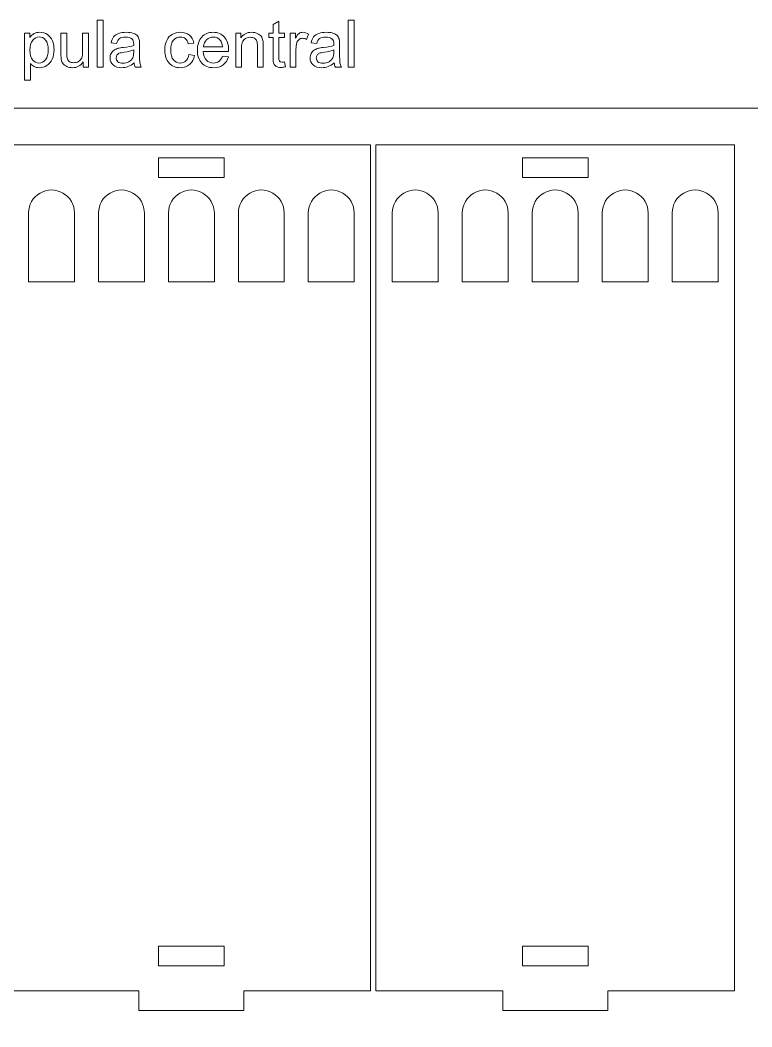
# Model space of a CAD drawing. Header units: millimetres. Extents: x -824 to 903, y -527 to 785.
# Drawn here: x -52.3 to 59.1, y 631.3 to 784.5 of the extents above; entities that cross this region are included whole.
import ezdxf

# ---------------------------------------------------------------- set-up
doc = ezdxf.new("R2010")
doc.units = ezdxf.units.MM
doc.header["$MEASUREMENT"] = 0
doc.layers.add('Camada 1', color=7, linetype='Continuous')

msp = doc.modelspace()

# ---------------------------------------------------------------- linework, layer by layer
at = {"layer": 'Camada 1', "color": 1, "lineweight": 9}
for points, knots in [([(-40.5151, 777.412), (-40.5151, 777.412), (-40.5151, 784.5439), (-40.5151, 784.5439), (-40.5151, 784.5439), (-40.5151, 784.5439), (-39.6386, 784.5439), (-39.6386, 784.5439), (-39.6386, 784.5439), (-39.6386, 784.5439), (-39.6386, 777.412), (-39.6386, 777.412), (-39.6386, 777.412), (-39.6386, 777.412), (-40.5151, 777.412), (-40.5151, 777.412)], [0, 0, 0, 0, 0.2, 0.2, 0.2, 0.2, 0.4, 0.4, 0.4, 0.4, 0.6, 0.6, 0.6, 0.6, 1, 1, 1, 1]), ([(-12.0122, 778.1939), (-12.0122, 778.1939), (-11.8926, 777.4203), (-11.8926, 777.4203), (-11.8926, 777.4203), (-12.1383, 777.3688), (-12.3591, 777.3423), (-12.5517, 777.3423), (-12.5517, 777.3423), (-12.8688, 777.3423), (-13.1145, 777.3921), (-13.2905, 777.4933), (-13.2905, 777.4933), (-13.4648, 777.5946), (-13.5876, 777.7258), (-13.659, 777.8901), (-13.659, 777.8901), (-13.7304, 778.0545), (-13.7653, 778.3998), (-13.7653, 778.926), (-13.7653, 778.926), (-13.7653, 778.926), (-13.7653, 781.9043), (-13.7653, 781.9043), (-13.7653, 781.9043), (-13.7653, 781.9043), (-14.4127, 781.9043), (-14.4127, 781.9043), (-14.4127, 781.9043), (-14.4127, 781.9043), (-14.4127, 782.5817), (-14.4127, 782.5817), (-14.4127, 782.5817), (-14.4127, 782.5817), (-13.7653, 782.5817), (-13.7653, 782.5817), (-13.7653, 782.5817), (-13.7653, 782.5817), (-13.7653, 783.86), (-13.7653, 783.86), (-13.7653, 783.86), (-13.7653, 783.86), (-12.8887, 784.3862), (-12.8887, 784.3862), (-12.8887, 784.3862), (-12.8887, 784.3862), (-12.8887, 782.5817), (-12.8887, 782.5817), (-12.8887, 782.5817), (-12.8887, 782.5817), (-12.0122, 782.5817), (-12.0122, 782.5817), (-12.0122, 782.5817), (-12.0122, 782.5817), (-12.0122, 781.9043), (-12.0122, 781.9043), (-12.0122, 781.9043), (-12.0122, 781.9043), (-12.8887, 781.9043), (-12.8887, 781.9043), (-12.8887, 781.9043), (-12.8887, 781.9043), (-12.8887, 778.8762), (-12.8887, 778.8762), (-12.8887, 778.8762), (-12.8887, 778.6256), (-12.8738, 778.4645), (-12.8422, 778.3931), (-12.8422, 778.3931), (-12.8124, 778.3218), (-12.7626, 778.2653), (-12.6928, 778.2221), (-12.6928, 778.2221), (-12.6231, 778.1806), (-12.5235, 778.1591), (-12.394, 778.1591), (-12.394, 778.1591), (-12.2977, 778.1591), (-12.1699, 778.1707), (-12.0122, 778.1939)], [0, 0, 0, 0, 0.04761905, 0.04761905, 0.04761905, 0.04761905, 0.0952381, 0.0952381, 0.0952381, 0.0952381, 0.14285714, 0.14285714, 0.14285714, 0.14285714, 0.19047619, 0.19047619, 0.19047619, 0.19047619, 0.23809524, 0.23809524, 0.23809524, 0.23809524, 0.28571429, 0.28571429, 0.28571429, 0.28571429, 0.33333333, 0.33333333, 0.33333333, 0.33333333, 0.38095238, 0.38095238, 0.38095238, 0.38095238, 0.42857143, 0.42857143, 0.42857143, 0.42857143, 0.47619048, 0.47619048, 0.47619048, 0.47619048, 0.52380952, 0.52380952, 0.52380952, 0.52380952, 0.57142857, 0.57142857, 0.57142857, 0.57142857, 0.61904762, 0.61904762, 0.61904762, 0.61904762, 0.66666667, 0.66666667, 0.66666667, 0.66666667, 0.71428571, 0.71428571, 0.71428571, 0.71428571, 0.76190476, 0.76190476, 0.76190476, 0.76190476, 0.80952381, 0.80952381, 0.80952381, 0.80952381, 0.85714286, 0.85714286, 0.85714286, 0.85714286, 0.9047619, 0.9047619, 0.9047619, 0.9047619, 1, 1, 1, 1]), ([(-2.3104, 777.412), (-2.3104, 777.412), (-2.3104, 784.5439), (-2.3104, 784.5439), (-2.3104, 784.5439), (-2.3104, 784.5439), (-1.4339, 784.5439), (-1.4339, 784.5439), (-1.4339, 784.5439), (-1.4339, 784.5439), (-1.4339, 777.412), (-1.4339, 777.412), (-1.4339, 777.412), (-1.4339, 777.412), (-2.3104, 777.412), (-2.3104, 777.412)], [0, 0, 0, 0, 0.2, 0.2, 0.2, 0.2, 0.4, 0.4, 0.4, 0.4, 0.6, 0.6, 0.6, 0.6, 1, 1, 1, 1]), ([(-51.575, 775.4298), (-51.575, 775.4298), (-51.575, 782.5817), (-51.575, 782.5817), (-51.575, 782.5817), (-51.575, 782.5817), (-50.7781, 782.5817), (-50.7781, 782.5817), (-50.7781, 782.5817), (-50.7781, 782.5817), (-50.7781, 781.9027), (-50.7781, 781.9027), (-50.7781, 781.9027), (-50.5905, 782.165), (-50.378, 782.3625), (-50.1406, 782.4937), (-50.1406, 782.4937), (-49.9049, 782.6248), (-49.6177, 782.6912), (-49.2807, 782.6912), (-49.2807, 782.6912), (-48.8391, 782.6912), (-48.4506, 782.5783), (-48.1136, 782.3509), (-48.1136, 782.3509), (-47.7766, 782.1251), (-47.5226, 781.8047), (-47.3499, 781.393), (-47.3499, 781.393), (-47.179, 780.9796), (-47.0926, 780.5281), (-47.0926, 780.035), (-47.0926, 780.035), (-47.0926, 779.5087), (-47.1873, 779.034), (-47.3765, 778.6106), (-47.3765, 778.6106), (-47.5658, 778.1889), (-47.8413, 777.8652), (-48.2033, 777.6394), (-48.2033, 777.6394), (-48.5635, 777.4153), (-48.9437, 777.3024), (-49.3421, 777.3024), (-49.3421, 777.3024), (-49.6343, 777.3024), (-49.8966, 777.3639), (-50.1274, 777.4867), (-50.1274, 777.4867), (-50.3598, 777.6096), (-50.549, 777.7639), (-50.6984, 777.9515), (-50.6984, 777.9515), (-50.6984, 777.9515), (-50.6984, 775.4298), (-50.6984, 775.4298), (-50.6984, 775.4298), (-50.6984, 775.4298), (-51.575, 775.4298), (-51.575, 775.4298)], [0, 0, 0, 0, 0.0625, 0.0625, 0.0625, 0.0625, 0.125, 0.125, 0.125, 0.125, 0.1875, 0.1875, 0.1875, 0.1875, 0.25, 0.25, 0.25, 0.25, 0.3125, 0.3125, 0.3125, 0.3125, 0.375, 0.375, 0.375, 0.375, 0.4375, 0.4375, 0.4375, 0.4375, 0.5, 0.5, 0.5, 0.5, 0.5625, 0.5625, 0.5625, 0.5625, 0.625, 0.625, 0.625, 0.625, 0.6875, 0.6875, 0.6875, 0.6875, 0.75, 0.75, 0.75, 0.75, 0.8125, 0.8125, 0.8125, 0.8125, 0.875, 0.875, 0.875, 0.875, 1, 1, 1, 1]), ([(-50.7781, 779.9653), (-50.7781, 779.3029), (-50.6437, 778.8132), (-50.3764, 778.4961), (-50.3764, 778.4961), (-50.1074, 778.179), (-49.782, 778.0196), (-49.4002, 778.0196), (-49.4002, 778.0196), (-49.0117, 778.0196), (-48.6797, 778.184), (-48.4041, 778.5127), (-48.4041, 778.5127), (-48.1269, 778.8414), (-47.9891, 779.3494), (-47.9891, 780.0383), (-47.9891, 780.0383), (-47.9891, 780.6957), (-48.1236, 781.1871), (-48.3942, 781.5142), (-48.3942, 781.5142), (-48.6648, 781.8412), (-48.9868, 782.0039), (-49.362, 782.0039), (-49.362, 782.0039), (-49.7339, 782.0039), (-50.0626, 781.8296), (-50.3481, 781.4826), (-50.3481, 781.4826), (-50.6354, 781.134), (-50.7781, 780.6293), (-50.7781, 779.9653)], [0, 0, 0, 0, 0.11111111, 0.11111111, 0.11111111, 0.11111111, 0.22222222, 0.22222222, 0.22222222, 0.22222222, 0.33333333, 0.33333333, 0.33333333, 0.33333333, 0.44444444, 0.44444444, 0.44444444, 0.44444444, 0.55555556, 0.55555556, 0.55555556, 0.55555556, 0.66666667, 0.66666667, 0.66666667, 0.66666667, 0.77777778, 0.77777778, 0.77777778, 0.77777778, 1, 1, 1, 1]), ([(-42.6584, 777.412), (-42.6584, 777.412), (-42.6584, 778.1806), (-42.6584, 778.1806), (-42.6584, 778.1806), (-43.0601, 777.5946), (-43.6047, 777.3024), (-44.2936, 777.3024), (-44.2936, 777.3024), (-44.5974, 777.3024), (-44.8813, 777.3605), (-45.1453, 777.4767), (-45.1453, 777.4767), (-45.4092, 777.5946), (-45.6051, 777.7407), (-45.7329, 777.9167), (-45.7329, 777.9167), (-45.8608, 778.0943), (-45.9504, 778.3101), (-46.0019, 778.5658), (-46.0019, 778.5658), (-46.0367, 778.7384), (-46.055, 779.0107), (-46.055, 779.3826), (-46.055, 779.3826), (-46.055, 779.3826), (-46.055, 782.5817), (-46.055, 782.5817), (-46.055, 782.5817), (-46.055, 782.5817), (-45.1785, 782.5817), (-45.1785, 782.5817), (-45.1785, 782.5817), (-45.1785, 782.5817), (-45.1785, 779.7212), (-45.1785, 779.7212), (-45.1785, 779.7212), (-45.1785, 779.2647), (-45.1602, 778.9559), (-45.1253, 778.7982), (-45.1253, 778.7982), (-45.0705, 778.5675), (-44.9543, 778.3882), (-44.775, 778.257), (-44.775, 778.257), (-44.5974, 778.1259), (-44.3783, 778.0595), (-44.116, 778.0595), (-44.116, 778.0595), (-43.8537, 778.0595), (-43.608, 778.1259), (-43.3789, 778.2603), (-43.3789, 778.2603), (-43.1498, 778.3948), (-42.9871, 778.5791), (-42.8908, 778.8098), (-42.8908, 778.8098), (-42.7962, 779.0406), (-42.748, 779.3776), (-42.748, 779.8175), (-42.748, 779.8175), (-42.748, 779.8175), (-42.748, 782.5817), (-42.748, 782.5817), (-42.748, 782.5817), (-42.748, 782.5817), (-41.8715, 782.5817), (-41.8715, 782.5817), (-41.8715, 782.5817), (-41.8715, 782.5817), (-41.8715, 777.412), (-41.8715, 777.412), (-41.8715, 777.412), (-41.8715, 777.412), (-42.6584, 777.412), (-42.6584, 777.412)], [0, 0, 0, 0, 0.05, 0.05, 0.05, 0.05, 0.1, 0.1, 0.1, 0.1, 0.15, 0.15, 0.15, 0.15, 0.2, 0.2, 0.2, 0.2, 0.25, 0.25, 0.25, 0.25, 0.3, 0.3, 0.3, 0.3, 0.35, 0.35, 0.35, 0.35, 0.4, 0.4, 0.4, 0.4, 0.45, 0.45, 0.45, 0.45, 0.5, 0.5, 0.5, 0.5, 0.55, 0.55, 0.55, 0.55, 0.6, 0.6, 0.6, 0.6, 0.65, 0.65, 0.65, 0.65, 0.7, 0.7, 0.7, 0.7, 0.75, 0.75, 0.75, 0.75, 0.8, 0.8, 0.8, 0.8, 0.85, 0.85, 0.85, 0.85, 0.9, 0.9, 0.9, 0.9, 1, 1, 1, 1]), ([(-34.9055, 778.0595), (-35.2309, 777.7822), (-35.5446, 777.588), (-35.8451, 777.4734), (-35.8451, 777.4734), (-36.1456, 777.3589), (-36.4677, 777.3024), (-36.813, 777.3024), (-36.813, 777.3024), (-37.3807, 777.3024), (-37.8173, 777.4402), (-38.1228, 777.7175), (-38.1228, 777.7175), (-38.4283, 777.993), (-38.581, 778.3467), (-38.581, 778.7766), (-38.581, 778.7766), (-38.581, 779.029), (-38.5229, 779.2597), (-38.4084, 779.4689), (-38.4084, 779.4689), (-38.2921, 779.6781), (-38.1411, 779.8441), (-37.9551, 779.9703), (-37.9551, 779.9703), (-37.7675, 780.0964), (-37.5584, 780.1927), (-37.3243, 780.2575), (-37.3243, 780.2575), (-37.1516, 780.3023), (-36.891, 780.3455), (-36.544, 780.3886), (-36.544, 780.3886), (-35.8368, 780.4716), (-35.3139, 780.5729), (-34.9802, 780.6891), (-34.9802, 780.6891), (-34.9769, 780.8086), (-34.9752, 780.885), (-34.9752, 780.9165), (-34.9752, 780.9165), (-34.9752, 781.2718), (-35.0582, 781.5225), (-35.2242, 781.6686), (-35.2242, 781.6686), (-35.4483, 781.8661), (-35.782, 781.9641), (-36.2236, 781.9641), (-36.2236, 781.9641), (-36.637, 781.9641), (-36.9425, 781.891), (-37.1384, 781.7466), (-37.1384, 781.7466), (-37.3359, 781.6022), (-37.4803, 781.3465), (-37.575, 780.978), (-37.575, 780.978), (-37.575, 780.978), (-38.4316, 781.0975), (-38.4316, 781.0975), (-38.4316, 781.0975), (-38.3536, 781.4644), (-38.2257, 781.7615), (-38.0464, 781.9873), (-38.0464, 781.9873), (-37.8672, 782.2131), (-37.6082, 782.3858), (-37.2695, 782.5086), (-37.2695, 782.5086), (-36.9325, 782.6298), (-36.539, 782.6912), (-36.0941, 782.6912), (-36.0941, 782.6912), (-35.6525, 782.6912), (-35.2923, 782.6398), (-35.015, 782.5352), (-35.015, 782.5352), (-34.7395, 782.4306), (-34.5353, 782.3011), (-34.4058, 782.1434), (-34.4058, 782.1434), (-34.2763, 781.9857), (-34.185, 781.7865), (-34.1319, 781.5457), (-34.1319, 781.5457), (-34.1036, 781.3963), (-34.0887, 781.1274), (-34.0887, 780.7406), (-34.0887, 780.7406), (-34.0887, 780.7406), (-34.0887, 779.5785), (-34.0887, 779.5785), (-34.0887, 779.5785), (-34.0887, 778.7667), (-34.0704, 778.2537), (-34.0339, 778.0362), (-34.0339, 778.0362), (-33.999, 777.8187), (-33.926, 777.6112), (-33.8197, 777.412), (-33.8197, 777.412), (-33.8197, 777.412), (-34.7361, 777.412), (-34.7361, 777.412), (-34.7361, 777.412), (-34.8241, 777.5963), (-34.8806, 777.8121), (-34.9055, 778.0595)], [0, 0, 0, 0, 0.03571429, 0.03571429, 0.03571429, 0.03571429, 0.07142857, 0.07142857, 0.07142857, 0.07142857, 0.10714286, 0.10714286, 0.10714286, 0.10714286, 0.14285714, 0.14285714, 0.14285714, 0.14285714, 0.17857143, 0.17857143, 0.17857143, 0.17857143, 0.21428571, 0.21428571, 0.21428571, 0.21428571, 0.25, 0.25, 0.25, 0.25, 0.28571429, 0.28571429, 0.28571429, 0.28571429, 0.32142857, 0.32142857, 0.32142857, 0.32142857, 0.35714286, 0.35714286, 0.35714286, 0.35714286, 0.39285714, 0.39285714, 0.39285714, 0.39285714, 0.42857143, 0.42857143, 0.42857143, 0.42857143, 0.46428571, 0.46428571, 0.46428571, 0.46428571, 0.5, 0.5, 0.5, 0.5, 0.53571429, 0.53571429, 0.53571429, 0.53571429, 0.57142857, 0.57142857, 0.57142857, 0.57142857, 0.60714286, 0.60714286, 0.60714286, 0.60714286, 0.64285714, 0.64285714, 0.64285714, 0.64285714, 0.67857143, 0.67857143, 0.67857143, 0.67857143, 0.71428571, 0.71428571, 0.71428571, 0.71428571, 0.75, 0.75, 0.75, 0.75, 0.78571429, 0.78571429, 0.78571429, 0.78571429, 0.82142857, 0.82142857, 0.82142857, 0.82142857, 0.85714286, 0.85714286, 0.85714286, 0.85714286, 0.89285714, 0.89285714, 0.89285714, 0.89285714, 0.92857143, 0.92857143, 0.92857143, 0.92857143, 1, 1, 1, 1]), ([(-26.5982, 779.3046), (-26.5982, 779.3046), (-25.7415, 779.185), (-25.7415, 779.185), (-25.7415, 779.185), (-25.8362, 778.5957), (-26.0752, 778.1358), (-26.462, 777.8021), (-26.462, 777.8021), (-26.8489, 777.4684), (-27.3253, 777.3024), (-27.8881, 777.3024), (-27.8881, 777.3024), (-28.5937, 777.3024), (-29.1614, 777.5332), (-29.5897, 777.9947), (-29.5897, 777.9947), (-30.0197, 778.4562), (-30.2339, 779.117), (-30.2339, 779.9769), (-30.2339, 779.9769), (-30.2339, 780.5347), (-30.1409, 781.0211), (-29.9566, 781.4395), (-29.9566, 781.4395), (-29.7724, 781.8562), (-29.4918, 782.1699), (-29.1133, 782.3775), (-29.1133, 782.3775), (-28.7364, 782.5866), (-28.3264, 782.6912), (-27.8815, 782.6912), (-27.8815, 782.6912), (-27.322, 782.6912), (-26.8621, 782.5501), (-26.5069, 782.2662), (-26.5069, 782.2662), (-26.1499, 781.9823), (-25.9208, 781.5789), (-25.8212, 781.0577), (-25.8212, 781.0577), (-25.8212, 781.0577), (-26.6679, 780.9282), (-26.6679, 780.9282), (-26.6679, 780.9282), (-26.7492, 781.2751), (-26.892, 781.5358), (-27.0995, 781.7117), (-27.0995, 781.7117), (-27.3054, 781.8861), (-27.5544, 781.974), (-27.8466, 781.974), (-27.8466, 781.974), (-28.2882, 781.974), (-28.6468, 781.8163), (-28.924, 781.5009), (-28.924, 781.5009), (-29.1996, 781.1838), (-29.3374, 780.6858), (-29.3374, 780.0018), (-29.3374, 780.0018), (-29.3374, 779.3079), (-29.2046, 778.8049), (-28.939, 778.4911), (-28.939, 778.4911), (-28.6717, 778.1773), (-28.3247, 778.0196), (-27.8981, 778.0196), (-27.8981, 778.0196), (-27.5528, 778.0196), (-27.2655, 778.1242), (-27.0365, 778.335), (-27.0365, 778.335), (-26.8057, 778.5442), (-26.6596, 778.8679), (-26.5982, 779.3046)], [0, 0, 0, 0, 0.05, 0.05, 0.05, 0.05, 0.1, 0.1, 0.1, 0.1, 0.15, 0.15, 0.15, 0.15, 0.2, 0.2, 0.2, 0.2, 0.25, 0.25, 0.25, 0.25, 0.3, 0.3, 0.3, 0.3, 0.35, 0.35, 0.35, 0.35, 0.4, 0.4, 0.4, 0.4, 0.45, 0.45, 0.45, 0.45, 0.5, 0.5, 0.5, 0.5, 0.55, 0.55, 0.55, 0.55, 0.6, 0.6, 0.6, 0.6, 0.65, 0.65, 0.65, 0.65, 0.7, 0.7, 0.7, 0.7, 0.75, 0.75, 0.75, 0.75, 0.8, 0.8, 0.8, 0.8, 0.85, 0.85, 0.85, 0.85, 0.9, 0.9, 0.9, 0.9, 1, 1, 1, 1]), ([(-21.4684, 779.0854), (-21.4684, 779.0854), (-20.5619, 778.9659), (-20.5619, 778.9659), (-20.5619, 778.9659), (-20.703, 778.4396), (-20.967, 778.0296), (-21.3522, 777.739), (-21.3522, 777.739), (-21.7373, 777.4485), (-22.2287, 777.3024), (-22.828, 777.3024), (-22.828, 777.3024), (-23.5817, 777.3024), (-24.1794, 777.5348), (-24.621, 777.9997), (-24.621, 777.9997), (-25.0626, 778.4629), (-25.2834, 779.1153), (-25.2834, 779.9537), (-25.2834, 779.9537), (-25.2834, 780.8203), (-25.0609, 781.4943), (-24.6143, 781.9724), (-24.6143, 781.9724), (-24.1677, 782.4522), (-23.5884, 782.6912), (-22.8762, 782.6912), (-22.8762, 782.6912), (-22.1872, 782.6912), (-21.6244, 782.4571), (-21.1878, 781.9873), (-21.1878, 781.9873), (-20.7512, 781.5175), (-20.532, 780.8568), (-20.532, 780.0051), (-20.532, 780.0051), (-20.532, 779.9537), (-20.5337, 779.8756), (-20.537, 779.7727), (-20.537, 779.7727), (-20.537, 779.7727), (-24.3869, 779.7727), (-24.3869, 779.7727), (-24.3869, 779.7727), (-24.3537, 779.2066), (-24.1943, 778.7716), (-23.9054, 778.4712), (-23.9054, 778.4712), (-23.6182, 778.1707), (-23.258, 778.0196), (-22.828, 778.0196), (-22.828, 778.0196), (-22.5076, 778.0196), (-22.2337, 778.1043), (-22.0079, 778.2736), (-22.0079, 778.2736), (-21.7805, 778.4429), (-21.6012, 778.7135), (-21.4684, 779.0854)], [0, 0, 0, 0, 0.0625, 0.0625, 0.0625, 0.0625, 0.125, 0.125, 0.125, 0.125, 0.1875, 0.1875, 0.1875, 0.1875, 0.25, 0.25, 0.25, 0.25, 0.3125, 0.3125, 0.3125, 0.3125, 0.375, 0.375, 0.375, 0.375, 0.4375, 0.4375, 0.4375, 0.4375, 0.5, 0.5, 0.5, 0.5, 0.5625, 0.5625, 0.5625, 0.5625, 0.625, 0.625, 0.625, 0.625, 0.6875, 0.6875, 0.6875, 0.6875, 0.75, 0.75, 0.75, 0.75, 0.8125, 0.8125, 0.8125, 0.8125, 0.875, 0.875, 0.875, 0.875, 1, 1, 1, 1]), ([(-24.3371, 780.4899), (-24.3371, 780.4899), (-21.4584, 780.4899), (-21.4584, 780.4899), (-21.4584, 780.4899), (-21.4966, 780.9248), (-21.6078, 781.2502), (-21.7888, 781.4677), (-21.7888, 781.4677), (-22.066, 781.8047), (-22.4279, 781.974), (-22.8712, 781.974), (-22.8712, 781.974), (-23.2729, 781.974), (-23.6099, 781.8396), (-23.8839, 781.5706), (-23.8839, 781.5706), (-24.1561, 781.3017), (-24.3072, 780.9414), (-24.3371, 780.4899)], [0, 0, 0, 0, 0.16666667, 0.16666667, 0.16666667, 0.16666667, 0.33333333, 0.33333333, 0.33333333, 0.33333333, 0.5, 0.5, 0.5, 0.5, 0.66666667, 0.66666667, 0.66666667, 0.66666667, 1, 1, 1, 1]), ([(-19.4546, 777.412), (-19.4546, 777.412), (-19.4546, 782.5817), (-19.4546, 782.5817), (-19.4546, 782.5817), (-19.4546, 782.5817), (-18.6677, 782.5817), (-18.6677, 782.5817), (-18.6677, 782.5817), (-18.6677, 782.5817), (-18.6677, 781.8479), (-18.6677, 781.8479), (-18.6677, 781.8479), (-18.2892, 782.4107), (-17.7413, 782.6912), (-17.0258, 782.6912), (-17.0258, 782.6912), (-16.7137, 782.6912), (-16.4282, 782.6348), (-16.1675, 782.5236), (-16.1675, 782.5236), (-15.9069, 782.4123), (-15.711, 782.2646), (-15.5815, 782.0836), (-15.5815, 782.0836), (-15.452, 781.9027), (-15.3607, 781.6868), (-15.3092, 781.4378), (-15.3092, 781.4378), (-15.2777, 781.2751), (-15.2611, 780.9912), (-15.2611, 780.5862), (-15.2611, 780.5862), (-15.2611, 780.5862), (-15.2611, 777.412), (-15.2611, 777.412), (-15.2611, 777.412), (-15.2611, 777.412), (-16.1376, 777.412), (-16.1376, 777.412), (-16.1376, 777.412), (-16.1376, 777.412), (-16.1376, 780.553), (-16.1376, 780.553), (-16.1376, 780.553), (-16.1376, 780.9099), (-16.1708, 781.1772), (-16.2389, 781.3532), (-16.2389, 781.3532), (-16.307, 781.5291), (-16.4282, 781.6702), (-16.6008, 781.7765), (-16.6008, 781.7765), (-16.7735, 781.8811), (-16.9777, 781.9342), (-17.2101, 781.9342), (-17.2101, 781.9342), (-17.582, 781.9342), (-17.9024, 781.8163), (-18.173, 781.5789), (-18.173, 781.5789), (-18.4436, 781.3432), (-18.578, 780.8933), (-18.578, 780.2326), (-18.578, 780.2326), (-18.578, 780.2326), (-18.578, 777.412), (-18.578, 777.412), (-18.578, 777.412), (-18.578, 777.412), (-19.4546, 777.412), (-19.4546, 777.412)], [0, 0, 0, 0, 0.05263158, 0.05263158, 0.05263158, 0.05263158, 0.10526316, 0.10526316, 0.10526316, 0.10526316, 0.15789474, 0.15789474, 0.15789474, 0.15789474, 0.21052632, 0.21052632, 0.21052632, 0.21052632, 0.26315789, 0.26315789, 0.26315789, 0.26315789, 0.31578947, 0.31578947, 0.31578947, 0.31578947, 0.36842105, 0.36842105, 0.36842105, 0.36842105, 0.42105263, 0.42105263, 0.42105263, 0.42105263, 0.47368421, 0.47368421, 0.47368421, 0.47368421, 0.52631579, 0.52631579, 0.52631579, 0.52631579, 0.57894737, 0.57894737, 0.57894737, 0.57894737, 0.63157895, 0.63157895, 0.63157895, 0.63157895, 0.68421053, 0.68421053, 0.68421053, 0.68421053, 0.73684211, 0.73684211, 0.73684211, 0.73684211, 0.78947368, 0.78947368, 0.78947368, 0.78947368, 0.84210526, 0.84210526, 0.84210526, 0.84210526, 0.89473684, 0.89473684, 0.89473684, 0.89473684, 1, 1, 1, 1]), ([(-11.1572, 777.412), (-11.1572, 777.412), (-11.1572, 782.5817), (-11.1572, 782.5817), (-11.1572, 782.5817), (-11.1572, 782.5817), (-10.3703, 782.5817), (-10.3703, 782.5817), (-10.3703, 782.5817), (-10.3703, 782.5817), (-10.3703, 781.7898), (-10.3703, 781.7898), (-10.3703, 781.7898), (-10.1695, 782.1567), (-9.9835, 782.399), (-9.8125, 782.5152), (-9.8125, 782.5152), (-9.6415, 782.6331), (-9.454, 782.6912), (-9.2498, 782.6912), (-9.2498, 782.6912), (-8.9543, 782.6912), (-8.6538, 782.5983), (-8.3483, 782.414), (-8.3483, 782.414), (-8.3483, 782.414), (-8.6604, 781.6055), (-8.6604, 781.6055), (-8.6604, 781.6055), (-8.8729, 781.725), (-9.0854, 781.7848), (-9.2979, 781.7848), (-9.2979, 781.7848), (-9.4888, 781.7848), (-9.6598, 781.7267), (-9.8109, 781.6121), (-9.8109, 781.6121), (-9.962, 781.4976), (-10.0699, 781.3382), (-10.1346, 781.134), (-10.1346, 781.134), (-10.2326, 780.8236), (-10.2807, 780.4832), (-10.2807, 780.113), (-10.2807, 780.113), (-10.2807, 780.113), (-10.2807, 777.412), (-10.2807, 777.412), (-10.2807, 777.412), (-10.2807, 777.412), (-11.1572, 777.412), (-11.1572, 777.412)], [0, 0, 0, 0, 0.07142857, 0.07142857, 0.07142857, 0.07142857, 0.14285714, 0.14285714, 0.14285714, 0.14285714, 0.21428571, 0.21428571, 0.21428571, 0.21428571, 0.28571429, 0.28571429, 0.28571429, 0.28571429, 0.35714286, 0.35714286, 0.35714286, 0.35714286, 0.42857143, 0.42857143, 0.42857143, 0.42857143, 0.5, 0.5, 0.5, 0.5, 0.57142857, 0.57142857, 0.57142857, 0.57142857, 0.64285714, 0.64285714, 0.64285714, 0.64285714, 0.71428571, 0.71428571, 0.71428571, 0.71428571, 0.78571429, 0.78571429, 0.78571429, 0.78571429, 0.85714286, 0.85714286, 0.85714286, 0.85714286, 1, 1, 1, 1]), ([(-4.4537, 778.0595), (-4.7791, 777.7822), (-5.0928, 777.588), (-5.3933, 777.4734), (-5.3933, 777.4734), (-5.6938, 777.3589), (-6.0159, 777.3024), (-6.3612, 777.3024), (-6.3612, 777.3024), (-6.9289, 777.3024), (-7.3655, 777.4402), (-7.671, 777.7175), (-7.671, 777.7175), (-7.9765, 777.993), (-8.1292, 778.3467), (-8.1292, 778.7766), (-8.1292, 778.7766), (-8.1292, 779.029), (-8.0711, 779.2597), (-7.9566, 779.4689), (-7.9566, 779.4689), (-7.8403, 779.6781), (-7.6893, 779.8441), (-7.5033, 779.9703), (-7.5033, 779.9703), (-7.3157, 780.0964), (-7.1066, 780.1927), (-6.8725, 780.2575), (-6.8725, 780.2575), (-6.6998, 780.3023), (-6.4392, 780.3455), (-6.0922, 780.3886), (-6.0922, 780.3886), (-5.385, 780.4716), (-4.8621, 780.5729), (-4.5284, 780.6891), (-4.5284, 780.6891), (-4.5251, 780.8086), (-4.5234, 780.885), (-4.5234, 780.9165), (-4.5234, 780.9165), (-4.5234, 781.2718), (-4.6064, 781.5225), (-4.7724, 781.6686), (-4.7724, 781.6686), (-4.9965, 781.8661), (-5.3302, 781.9641), (-5.7718, 781.9641), (-5.7718, 781.9641), (-6.1852, 781.9641), (-6.4907, 781.891), (-6.6866, 781.7466), (-6.6866, 781.7466), (-6.8841, 781.6022), (-7.0285, 781.3465), (-7.1232, 780.978), (-7.1232, 780.978), (-7.1232, 780.978), (-7.9798, 781.0975), (-7.9798, 781.0975), (-7.9798, 781.0975), (-7.9018, 781.4644), (-7.7739, 781.7615), (-7.5946, 781.9873), (-7.5946, 781.9873), (-7.4154, 782.2131), (-7.1564, 782.3858), (-6.8177, 782.5086), (-6.8177, 782.5086), (-6.4807, 782.6298), (-6.0872, 782.6912), (-5.6423, 782.6912), (-5.6423, 782.6912), (-5.2007, 782.6912), (-4.8405, 782.6398), (-4.5632, 782.5352), (-4.5632, 782.5352), (-4.2877, 782.4306), (-4.0835, 782.3011), (-3.954, 782.1434), (-3.954, 782.1434), (-3.8245, 781.9857), (-3.7332, 781.7865), (-3.6801, 781.5457), (-3.6801, 781.5457), (-3.6518, 781.3963), (-3.6369, 781.1274), (-3.6369, 780.7406), (-3.6369, 780.7406), (-3.6369, 780.7406), (-3.6369, 779.5785), (-3.6369, 779.5785), (-3.6369, 779.5785), (-3.6369, 778.7667), (-3.6186, 778.2537), (-3.5821, 778.0362), (-3.5821, 778.0362), (-3.5472, 777.8187), (-3.4742, 777.6112), (-3.3679, 777.412), (-3.3679, 777.412), (-3.3679, 777.412), (-4.2843, 777.412), (-4.2843, 777.412), (-4.2843, 777.412), (-4.3723, 777.5963), (-4.4288, 777.8121), (-4.4537, 778.0595)], [0, 0, 0, 0, 0.03571429, 0.03571429, 0.03571429, 0.03571429, 0.07142857, 0.07142857, 0.07142857, 0.07142857, 0.10714286, 0.10714286, 0.10714286, 0.10714286, 0.14285714, 0.14285714, 0.14285714, 0.14285714, 0.17857143, 0.17857143, 0.17857143, 0.17857143, 0.21428571, 0.21428571, 0.21428571, 0.21428571, 0.25, 0.25, 0.25, 0.25, 0.28571429, 0.28571429, 0.28571429, 0.28571429, 0.32142857, 0.32142857, 0.32142857, 0.32142857, 0.35714286, 0.35714286, 0.35714286, 0.35714286, 0.39285714, 0.39285714, 0.39285714, 0.39285714, 0.42857143, 0.42857143, 0.42857143, 0.42857143, 0.46428571, 0.46428571, 0.46428571, 0.46428571, 0.5, 0.5, 0.5, 0.5, 0.53571429, 0.53571429, 0.53571429, 0.53571429, 0.57142857, 0.57142857, 0.57142857, 0.57142857, 0.60714286, 0.60714286, 0.60714286, 0.60714286, 0.64285714, 0.64285714, 0.64285714, 0.64285714, 0.67857143, 0.67857143, 0.67857143, 0.67857143, 0.71428571, 0.71428571, 0.71428571, 0.71428571, 0.75, 0.75, 0.75, 0.75, 0.78571429, 0.78571429, 0.78571429, 0.78571429, 0.82142857, 0.82142857, 0.82142857, 0.82142857, 0.85714286, 0.85714286, 0.85714286, 0.85714286, 0.89285714, 0.89285714, 0.89285714, 0.89285714, 0.92857143, 0.92857143, 0.92857143, 0.92857143, 1, 1, 1, 1]), ([(-34.9752, 780.0018), (-35.2939, 779.8723), (-35.7721, 779.7627), (-36.4096, 779.6731), (-36.4096, 779.6731), (-36.7715, 779.6216), (-37.0271, 779.5635), (-37.1765, 779.4988), (-37.1765, 779.4988), (-37.326, 779.434), (-37.4405, 779.3394), (-37.5218, 779.2166), (-37.5218, 779.2166), (-37.6032, 779.0921), (-37.6447, 778.9543), (-37.6447, 778.8015), (-37.6447, 778.8015), (-37.6447, 778.5708), (-37.5567, 778.3765), (-37.3791, 778.2221), (-37.3791, 778.2221), (-37.2014, 778.0678), (-36.9425, 777.9897), (-36.6021, 777.9897), (-36.6021, 777.9897), (-36.2651, 777.9897), (-35.9646, 778.0628), (-35.7007, 778.2105), (-35.7007, 778.2105), (-35.4384, 778.3566), (-35.2441, 778.5575), (-35.1213, 778.8115), (-35.1213, 778.8115), (-35.0267, 779.009), (-34.9802, 779.2996), (-34.9802, 779.6831), (-34.9802, 779.6831), (-34.9802, 779.6831), (-34.9752, 780.0018), (-34.9752, 780.0018)], [0, 0, 0, 0, 0.09090909, 0.09090909, 0.09090909, 0.09090909, 0.18181818, 0.18181818, 0.18181818, 0.18181818, 0.27272727, 0.27272727, 0.27272727, 0.27272727, 0.36363636, 0.36363636, 0.36363636, 0.36363636, 0.45454545, 0.45454545, 0.45454545, 0.45454545, 0.54545455, 0.54545455, 0.54545455, 0.54545455, 0.63636364, 0.63636364, 0.63636364, 0.63636364, 0.72727273, 0.72727273, 0.72727273, 0.72727273, 0.81818182, 0.81818182, 0.81818182, 0.81818182, 1, 1, 1, 1]), ([(-4.5234, 780.0018), (-4.8421, 779.8723), (-5.3203, 779.7627), (-5.9578, 779.6731), (-5.9578, 779.6731), (-6.3197, 779.6216), (-6.5753, 779.5635), (-6.7247, 779.4988), (-6.7247, 779.4988), (-6.8742, 779.434), (-6.9887, 779.3394), (-7.07, 779.2166), (-7.07, 779.2166), (-7.1514, 779.0921), (-7.1929, 778.9543), (-7.1929, 778.8015), (-7.1929, 778.8015), (-7.1929, 778.5708), (-7.1049, 778.3765), (-6.9273, 778.2221), (-6.9273, 778.2221), (-6.7496, 778.0678), (-6.4907, 777.9897), (-6.1503, 777.9897), (-6.1503, 777.9897), (-5.8133, 777.9897), (-5.5128, 778.0628), (-5.2489, 778.2105), (-5.2489, 778.2105), (-4.9866, 778.3566), (-4.7923, 778.5575), (-4.6695, 778.8115), (-4.6695, 778.8115), (-4.5749, 779.009), (-4.5284, 779.2996), (-4.5284, 779.6831), (-4.5284, 779.6831), (-4.5284, 779.6831), (-4.5234, 780.0018), (-4.5234, 780.0018)], [0, 0, 0, 0, 0.09090909, 0.09090909, 0.09090909, 0.09090909, 0.18181818, 0.18181818, 0.18181818, 0.18181818, 0.27272727, 0.27272727, 0.27272727, 0.27272727, 0.36363636, 0.36363636, 0.36363636, 0.36363636, 0.45454545, 0.45454545, 0.45454545, 0.45454545, 0.54545455, 0.54545455, 0.54545455, 0.54545455, 0.63636364, 0.63636364, 0.63636364, 0.63636364, 0.72727273, 0.72727273, 0.72727273, 0.72727273, 0.81818182, 0.81818182, 0.81818182, 0.81818182, 1, 1, 1, 1])]:
    msp.add_open_spline(points, degree=3, knots=knots, dxfattribs=at)
at = {"layer": 'Camada 1', "color": 250, "lineweight": 9}
msp.add_open_spline([(-259.0912, 536.0534), (-259.0912, 536.0534), (193.4684, 536.0534), (193.4684, 536.0534), (193.4684, 536.0534), (193.4684, 536.0534), (193.4684, 771.1476), (193.4684, 771.1476), (193.4684, 771.1476), (193.4684, 771.1476), (-259.0912, 771.1476), (-259.0912, 771.1476), (-259.0912, 771.1476), (-259.0912, 771.1476), (-259.0912, 536.0534), (-259.0912, 536.0534)], degree=3, knots=[0, 0, 0, 0, 0.2, 0.2, 0.2, 0.2, 0.4, 0.4, 0.4, 0.4, 0.6, 0.6, 0.6, 0.6, 1, 1, 1, 1], dxfattribs=at)
at = {"layer": 'Camada 1', "lineweight": 9}
for points, knots in [([(1.0893, 636.8311), (1.0893, 636.8311), (1.0893, 765.5917), (1.0893, 765.5917), (1.0893, 765.5917), (1.0893, 765.5917), (-53.4849, 765.5917), (-53.4849, 765.5917), (-53.4849, 765.5917), (-53.4849, 765.5917), (-53.4849, 636.8311), (-53.4849, 636.8311), (-53.4849, 636.8311), (-53.4849, 636.8311), (-34.1962, 636.8311), (-34.1962, 636.8311), (-34.1962, 636.8311), (-34.1962, 636.8311), (-34.1962, 633.8318), (-34.1962, 633.8318), (-34.1962, 633.8318), (-34.1962, 633.8318), (-18.1993, 633.8318), (-18.1993, 633.8318), (-18.1993, 633.8318), (-18.1993, 633.8318), (-18.1993, 636.8311), (-18.1993, 636.8311), (-18.1993, 636.8311), (-18.1993, 636.8311), (1.0893, 636.8311), (1.0893, 636.8311)], [0, 0, 0, 0, 0.11111111, 0.11111111, 0.11111111, 0.11111111, 0.22222222, 0.22222222, 0.22222222, 0.22222222, 0.33333333, 0.33333333, 0.33333333, 0.33333333, 0.44444444, 0.44444444, 0.44444444, 0.44444444, 0.55555556, 0.55555556, 0.55555556, 0.55555556, 0.66666667, 0.66666667, 0.66666667, 0.66666667, 0.77777778, 0.77777778, 0.77777778, 0.77777778, 1, 1, 1, 1]), ([(56.4685, 636.8311), (56.4685, 636.8311), (56.4685, 765.5917), (56.4685, 765.5917), (56.4685, 765.5917), (56.4685, 765.5917), (1.8944, 765.5917), (1.8944, 765.5917), (1.8944, 765.5917), (1.8944, 765.5917), (1.8944, 636.8311), (1.8944, 636.8311), (1.8944, 636.8311), (1.8944, 636.8311), (21.1831, 636.8311), (21.1831, 636.8311), (21.1831, 636.8311), (21.1831, 636.8311), (21.1831, 633.8318), (21.1831, 633.8318), (21.1831, 633.8318), (21.1831, 633.8318), (37.18, 633.8318), (37.18, 633.8318), (37.18, 633.8318), (37.18, 633.8318), (37.18, 636.8311), (37.18, 636.8311), (37.18, 636.8311), (37.18, 636.8311), (56.4685, 636.8311), (56.4685, 636.8311)], [0, 0, 0, 0, 0.11111111, 0.11111111, 0.11111111, 0.11111111, 0.22222222, 0.22222222, 0.22222222, 0.22222222, 0.33333333, 0.33333333, 0.33333333, 0.33333333, 0.44444444, 0.44444444, 0.44444444, 0.44444444, 0.55555556, 0.55555556, 0.55555556, 0.55555556, 0.66666667, 0.66666667, 0.66666667, 0.66666667, 0.77777778, 0.77777778, 0.77777778, 0.77777778, 1, 1, 1, 1]), ([(-31.1967, 763.5921), (-31.1967, 763.5921), (-31.1967, 760.5926), (-31.1967, 760.5926), (-31.1967, 760.5926), (-31.1967, 760.5926), (-21.1987, 760.5926), (-21.1987, 760.5926), (-21.1987, 760.5926), (-21.1987, 760.5926), (-21.1987, 763.5921), (-21.1987, 763.5921), (-21.1987, 763.5921), (-21.1987, 763.5921), (-31.1967, 763.5921), (-31.1967, 763.5921)], [0, 0, 0, 0, 0.2, 0.2, 0.2, 0.2, 0.4, 0.4, 0.4, 0.4, 0.6, 0.6, 0.6, 0.6, 1, 1, 1, 1]), ([(24.1825, 763.5921), (24.1825, 763.5921), (24.1825, 760.5926), (24.1825, 760.5926), (24.1825, 760.5926), (24.1825, 760.5926), (34.1805, 760.5926), (34.1805, 760.5926), (34.1805, 760.5926), (34.1805, 760.5926), (34.1805, 763.5921), (34.1805, 763.5921), (34.1805, 763.5921), (34.1805, 763.5921), (24.1825, 763.5921), (24.1825, 763.5921)], [0, 0, 0, 0, 0.2, 0.2, 0.2, 0.2, 0.4, 0.4, 0.4, 0.4, 0.6, 0.6, 0.6, 0.6, 1, 1, 1, 1]), ([(-31.1967, 643.6161), (-31.1967, 643.6161), (-31.1967, 640.6166), (-31.1967, 640.6166), (-31.1967, 640.6166), (-31.1967, 640.6166), (-21.1987, 640.6166), (-21.1987, 640.6166), (-21.1987, 640.6166), (-21.1987, 640.6166), (-21.1987, 643.6161), (-21.1987, 643.6161), (-21.1987, 643.6161), (-21.1987, 643.6161), (-31.1967, 643.6161), (-31.1967, 643.6161)], [0, 0, 0, 0, 0.2, 0.2, 0.2, 0.2, 0.4, 0.4, 0.4, 0.4, 0.6, 0.6, 0.6, 0.6, 1, 1, 1, 1]), ([(24.1825, 643.6161), (24.1825, 643.6161), (24.1825, 640.6166), (24.1825, 640.6166), (24.1825, 640.6166), (24.1825, 640.6166), (34.1805, 640.6166), (34.1805, 640.6166), (34.1805, 640.6166), (34.1805, 640.6166), (34.1805, 643.6161), (34.1805, 643.6161), (34.1805, 643.6161), (34.1805, 643.6161), (24.1825, 643.6161), (24.1825, 643.6161)], [0, 0, 0, 0, 0.2, 0.2, 0.2, 0.2, 0.4, 0.4, 0.4, 0.4, 0.6, 0.6, 0.6, 0.6, 1, 1, 1, 1])]:
    msp.add_open_spline(points, degree=3, knots=knots, dxfattribs=at)
at = {"layer": 'Camada 1', "color": 5, "lineweight": 9}
for points in [[(-44.1133, 756.1135), (-44.1133, 756.1135), (-43.9942, 755.2078), (-43.9942, 755.2078), (-43.9942, 755.2078), (-43.9942, 755.2078), (-43.9942, 744.7099), (-43.9942, 744.7099), (-43.9942, 744.7099), (-43.9942, 744.7099), (-50.9928, 744.7099), (-50.9928, 744.7099), (-50.9928, 744.7099), (-50.9928, 744.7099), (-50.9928, 755.2078), (-50.9928, 755.2078), (-50.9928, 755.2078), (-50.9551, 755.7811), (-50.8137, 756.4556), (-50.5239, 756.9575), (-50.5239, 756.9575), (-49.9319, 757.9829), (-48.6775, 758.7071), (-47.4935, 758.7071), (-47.4935, 758.7071), (-46.3095, 758.7071), (-45.055, 757.9829), (-44.463, 756.9575), (-44.463, 756.9575), (-44.463, 756.9575), (-44.1133, 756.1135), (-44.1133, 756.1135)], [(-33.4656, 756.1135), (-33.4656, 756.1135), (-33.3463, 755.2078), (-33.3463, 755.2078), (-33.3463, 755.2078), (-33.3463, 755.2078), (-33.3463, 744.7099), (-33.3463, 744.7099), (-33.3463, 744.7099), (-33.3463, 744.7099), (-40.345, 744.7099), (-40.345, 744.7099), (-40.345, 744.7099), (-40.345, 744.7099), (-40.345, 755.2078), (-40.345, 755.2078), (-40.345, 755.2078), (-40.3073, 755.7811), (-40.1659, 756.4556), (-39.8762, 756.9575), (-39.8762, 756.9575), (-39.2842, 757.9829), (-38.0296, 758.7071), (-36.8456, 758.7071), (-36.8456, 758.7071), (-35.6615, 758.7071), (-34.4072, 757.983), (-33.8152, 756.9575), (-33.8152, 756.9575), (-33.8152, 756.9575), (-33.4656, 756.1135), (-33.4656, 756.1135)], [(-22.8177, 756.1135), (-22.8177, 756.1135), (-22.6985, 755.2078), (-22.6985, 755.2078), (-22.6985, 755.2078), (-22.6985, 755.2078), (-22.6985, 744.7099), (-22.6985, 744.7099), (-22.6985, 744.7099), (-22.6985, 744.7099), (-29.697, 744.7099), (-29.697, 744.7099), (-29.697, 744.7099), (-29.697, 744.7099), (-29.697, 755.2078), (-29.697, 755.2078), (-29.697, 755.2078), (-29.6595, 755.7813), (-29.518, 756.4553), (-29.2282, 756.9575), (-29.2282, 756.9575), (-28.636, 757.983), (-27.3819, 758.7071), (-26.1978, 758.7071), (-26.1978, 758.7071), (-25.0138, 758.7071), (-23.7592, 757.9829), (-23.1672, 756.9575), (-23.1672, 756.9575), (-23.1672, 756.9575), (-22.8177, 756.1135), (-22.8177, 756.1135)], [(-12.1698, 756.1135), (-12.1698, 756.1135), (-12.0506, 755.2078), (-12.0506, 755.2078), (-12.0506, 755.2078), (-12.0506, 755.2078), (-12.0506, 744.7099), (-12.0506, 744.7099), (-12.0506, 744.7099), (-12.0506, 744.7099), (-19.0492, 744.7099), (-19.0492, 744.7099), (-19.0492, 744.7099), (-19.0492, 744.7099), (-19.0492, 755.2078), (-19.0492, 755.2078), (-19.0492, 755.2078), (-19.0116, 755.7811), (-18.8702, 756.4556), (-18.5804, 756.9575), (-18.5804, 756.9575), (-17.9884, 757.983), (-16.7339, 758.7071), (-15.5498, 758.7071), (-15.5498, 758.7071), (-14.3657, 758.7071), (-13.1116, 757.983), (-12.5195, 756.9575), (-12.5195, 756.9575), (-12.5195, 756.9575), (-12.1698, 756.1135), (-12.1698, 756.1135)], [(-1.5219, 756.1135), (-1.5219, 756.1135), (-1.4027, 755.2078), (-1.4027, 755.2078), (-1.4027, 755.2078), (-1.4027, 755.2078), (-1.4027, 744.7099), (-1.4027, 744.7099), (-1.4027, 744.7099), (-1.4027, 744.7099), (-8.4013, 744.7099), (-8.4013, 744.7099), (-8.4013, 744.7099), (-8.4013, 744.7099), (-8.4013, 755.2078), (-8.4013, 755.2078), (-8.4013, 755.2078), (-8.3637, 755.7811), (-8.2223, 756.4556), (-7.9325, 756.9575), (-7.9325, 756.9575), (-7.3405, 757.9829), (-6.086, 758.7071), (-4.902, 758.7071), (-4.902, 758.7071), (-3.718, 758.7071), (-2.4635, 757.9829), (-1.8715, 756.9575), (-1.8715, 756.9575), (-1.8715, 756.9575), (-1.5219, 756.1135), (-1.5219, 756.1135)], [(11.266, 756.1135), (11.266, 756.1135), (11.3851, 755.2078), (11.3851, 755.2078), (11.3851, 755.2078), (11.3851, 755.2078), (11.3851, 744.7099), (11.3851, 744.7099), (11.3851, 744.7099), (11.3851, 744.7099), (4.3865, 744.7099), (4.3865, 744.7099), (4.3865, 744.7099), (4.3865, 744.7099), (4.3865, 755.2078), (4.3865, 755.2078), (4.3865, 755.2078), (4.4242, 755.7811), (4.5656, 756.4556), (4.8554, 756.9575), (4.8554, 756.9575), (5.4474, 757.9829), (6.7018, 758.7071), (7.8858, 758.7071), (7.8858, 758.7071), (9.0698, 758.7071), (10.3243, 757.9829), (10.9163, 756.9575), (10.9163, 756.9575), (10.9163, 756.9575), (11.266, 756.1135), (11.266, 756.1135)], [(21.9137, 756.1135), (21.9137, 756.1135), (22.033, 755.2078), (22.033, 755.2078), (22.033, 755.2078), (22.033, 755.2078), (22.033, 744.7099), (22.033, 744.7099), (22.033, 744.7099), (22.033, 744.7099), (15.0343, 744.7099), (15.0343, 744.7099), (15.0343, 744.7099), (15.0343, 744.7099), (15.0343, 755.2078), (15.0343, 755.2078), (15.0343, 755.2078), (15.072, 755.7811), (15.2134, 756.4556), (15.5031, 756.9575), (15.5031, 756.9575), (16.0951, 757.9829), (17.3497, 758.7071), (18.5337, 758.7071), (18.5337, 758.7071), (19.7178, 758.7071), (20.9721, 757.983), (21.5641, 756.9575), (21.5641, 756.9575), (21.5641, 756.9575), (21.9137, 756.1135), (21.9137, 756.1135)], [(32.5616, 756.1135), (32.5616, 756.1135), (32.6808, 755.2078), (32.6808, 755.2078), (32.6808, 755.2078), (32.6808, 755.2078), (32.6808, 744.7099), (32.6808, 744.7099), (32.6808, 744.7099), (32.6808, 744.7099), (25.6823, 744.7099), (25.6823, 744.7099), (25.6823, 744.7099), (25.6823, 744.7099), (25.6823, 755.2078), (25.6823, 755.2078), (25.6823, 755.2078), (25.7198, 755.7813), (25.8613, 756.4553), (26.1511, 756.9575), (26.1511, 756.9575), (26.7433, 757.983), (27.9974, 758.7071), (29.1815, 758.7071), (29.1815, 758.7071), (30.3655, 758.7071), (31.6201, 757.9829), (32.2121, 756.9575), (32.2121, 756.9575), (32.2121, 756.9575), (32.5616, 756.1135), (32.5616, 756.1135)], [(43.2095, 756.1135), (43.2095, 756.1135), (43.3287, 755.2078), (43.3287, 755.2078), (43.3287, 755.2078), (43.3287, 755.2078), (43.3287, 744.7099), (43.3287, 744.7099), (43.3287, 744.7099), (43.3287, 744.7099), (36.3301, 744.7099), (36.3301, 744.7099), (36.3301, 744.7099), (36.3301, 744.7099), (36.3301, 755.2078), (36.3301, 755.2078), (36.3301, 755.2078), (36.3677, 755.7811), (36.5091, 756.4556), (36.7989, 756.9575), (36.7989, 756.9575), (37.3909, 757.983), (38.6454, 758.7071), (39.8295, 758.7071), (39.8295, 758.7071), (41.0136, 758.7071), (42.2677, 757.983), (42.8598, 756.9575), (42.8598, 756.9575), (42.8598, 756.9575), (43.2095, 756.1135), (43.2095, 756.1135)], [(53.8574, 756.1135), (53.8574, 756.1135), (53.9765, 755.2078), (53.9765, 755.2078), (53.9765, 755.2078), (53.9765, 755.2078), (53.9765, 744.7099), (53.9765, 744.7099), (53.9765, 744.7099), (53.9765, 744.7099), (46.978, 744.7099), (46.978, 744.7099), (46.978, 744.7099), (46.978, 744.7099), (46.978, 755.2078), (46.978, 755.2078), (46.978, 755.2078), (47.0156, 755.7811), (47.157, 756.4556), (47.4468, 756.9575), (47.4468, 756.9575), (48.0388, 757.9829), (49.2933, 758.7071), (50.4773, 758.7071), (50.4773, 758.7071), (51.6613, 758.7071), (52.9158, 757.9829), (53.5078, 756.9575), (53.5078, 756.9575), (53.5078, 756.9575), (53.8574, 756.1135), (53.8574, 756.1135)]]:
    msp.add_open_spline(points, degree=3, knots=[0, 0, 0, 0, 0.11111111, 0.11111111, 0.11111111, 0.11111111, 0.22222222, 0.22222222, 0.22222222, 0.22222222, 0.33333333, 0.33333333, 0.33333333, 0.33333333, 0.44444444, 0.44444444, 0.44444444, 0.44444444, 0.55555556, 0.55555556, 0.55555556, 0.55555556, 0.66666667, 0.66666667, 0.66666667, 0.66666667, 0.77777778, 0.77777778, 0.77777778, 0.77777778, 1, 1, 1, 1], dxfattribs=at)

doc.saveas('drawing.dxf')
